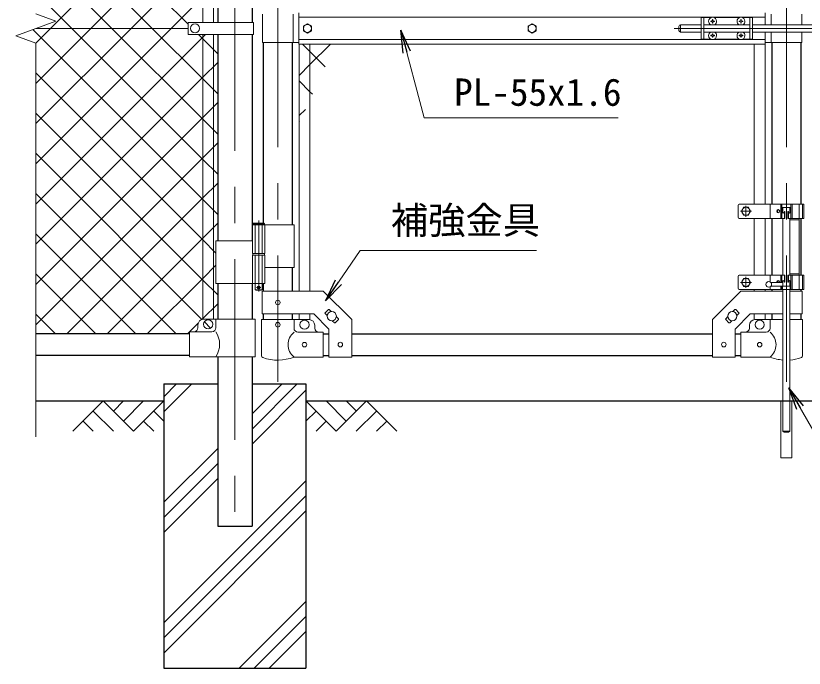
# Model space of a CAD drawing. Units: millimetres, scale not verified. Extents: x -4200 to 4200, y -2970 to 2970.
# Drawn here: x -143 to 1243, y -1039 to 109 of the extents above; entities that cross this region are included whole.
import ezdxf
from ezdxf.enums import TextEntityAlignment as Align

# ---------------------------------------------------------------- set-up
doc = ezdxf.new("R2010")
doc.units = ezdxf.units.MM
doc.header["$LTSCALE"] = 10
for name, pattern in [('DASHED', [7.5, 6, -1.5]), ('USER1', [50.8, 31.75, -6.35, 6.35, -6.35]), ('USER3', [0.375, 0.25, -0.125])]:
    doc.linetypes.add(name, pattern=pattern)
for name, color, linetype, lineweight in [('0-1_D-BMK', 2, 'USER1', 13), ('0-2_D-STR1', 1, 'Continuous', 25), ('0-3_D-STR3', 3, 'Continuous', 13), ('0-4_D-BGD', 7, 'Continuous', 25), ('0-5_D-STR4', 7, 'Continuous', 25), ('0-6_D-DCR-HCH', 7, 'Continuous', 13), ('0-7_D-STR-DIM', 7, 'Continuous', 13), ('0-A_D-STR-TXT', 7, 'Continuous', 13), ('0-B_D-STR2', 7, 'Continuous', 13)]:
    doc.layers.add(name, color=color, linetype=linetype, lineweight=lineweight)
doc.layers.add('0-8_0', color=7, linetype='Continuous')
doc.styles.add('ＭＳ ゴシック', font='')
doc.styles.get('ＭＳ ゴシック').set_extended_font_data('MS Gothic')

# ---------------------------------------------------------------- blocks, each defined once
blk = doc.blocks.new('_Open')
at = {"layer": '0-8_0'}
blk.add_line((-10, 1.667), (0, 0), dxfattribs=at)
blk.add_lwpolyline([(-10, -1.667), (0, 0), (-10, 0)], dxfattribs=at)

msp = doc.modelspace()

# ---------------------------------------------------------------- linework, layer by layer
at = {"layer": '0-1_D-BMK'}
for p, q in [((241.99, 696.61), (241.99, -799.21)), ((317.39, 703.1), (317.39, -535.29)), ((1211.59, 703.1), (1211.59, -535.29)), ((1014.52, 86.37), (1638.97, 86.37)), ((1150.09, -235.13), (1131.09, -235.13)), ((1140.59, -225.63), (1140.59, -244.63)), ((283.83, -251.21), (283.83, -376.1)), ((1150.09, -360.13), (1131.09, -360.13)), ((1140.59, -350.63), (1140.59, -369.63)), ((287.46, -369.13), (280.21, -369.13))]:
    msp.add_line(p, q, dxfattribs=at)
at = {"layer": '0-2_D-STR1'}
for p, q in [((211.74, 403.87), (211.74, 96.87)), ((272.24, 403.87), (272.24, 96.87)), ((211.74, 75.87), (211.74, -287.13)), ((272.24, 75.87), (272.24, -287.13)), ((291.99, 61.37), (291.99, -256.13)), ((342.79, 61.37), (342.79, -259.13)), ((1186.19, 61.37), (1186.19, -222.63)), ((1236.99, 61.37), (1236.99, -222.63)), ((1186.19, -247.63), (1186.19, -347.63)), ((1236.99, -247.63), (1236.99, -347.63)), ((342.79, -334.13), (342.79, -375.58)), ((211.74, -362.13), (211.74, -424.93)), ((272.24, -362.13), (272.24, -424.93)), ((291.99, -362.13), (291.99, -375.58)), ((1186.19, -372.63), (1186.19, -375.58)), ((1236.99, -372.63), (1236.99, -375.58)), ((291.99, -415.58), (291.99, -425.63)), ((342.79, -415.58), (342.79, -425.63)), ((1186.19, -415.58), (1186.19, -425.63)), ((1236.99, -415.58), (1236.99, -425.63)), ((161.99, -450.63), (-108.01, -450.63)), ((397.39, -450.63), (407.39, -450.63)), ((447.39, -450.63), (1081.59, -450.63)), ((1121.59, -450.63), (1131.59, -450.63)), ((161.99, -488.63), (-108.01, -488.63)), ((211.74, -490.93), (211.74, -788.63)), ((272.24, -490.93), (272.24, -788.63)), ((397.39, -488.63), (407.39, -488.63)), ((447.39, -488.63), (1081.59, -488.63)), ((1121.59, -488.63), (1131.59, -488.63)), ((211.74, -788.63), (272.24, -788.63))]:
    msp.add_line(p, q, dxfattribs=at)
at = {"layer": '0-3_D-STR3'}
for p, q in [((185.49, 599.07), (185.49, 96.87)), ((204.49, 599.07), (204.49, 96.87)), ((290.39, 111.37), (290.39, 61.37)), ((344.39, 111.37), (344.39, 61.37)), ((354.49, 58.87), (354.49, 113.87)), ((1174.49, 92.87), (1174.49, 113.87)), ((1184.59, 111.37), (1184.59, 92.87)), ((1238.59, 111.37), (1238.59, 92.87)), ((1174.49, 105.87), (354.49, 105.87)), ((1061.84, 105.37), (1061.84, 67.37)), ((1079.24, 105.37), (1061.84, 105.37)), ((1066.34, 105.37), (1066.34, 67.37)), ((1078.69, 98.47), (1078.69, 98.87)), ((1079.99, 98.45), (1078.69, 98.47)), ((1081.45, 102.02), (1081.42, 100.72)), ((1082.24, 102.02), (1081.45, 102.02)), ((1082.24, 102.02), (1082.26, 100.72)), ((1083.69, 99.28), (1084.99, 99.26)), ((1129.24, 105.37), (1084.44, 105.37)), ((1084.99, 99.26), (1084.99, 98.87)), ((1129.99, 99.28), (1128.69, 99.26)), ((1128.69, 99.26), (1128.69, 98.87)), ((1131.45, 102.02), (1131.42, 100.72)), ((1132.24, 102.02), (1131.45, 102.02)), ((1132.24, 102.02), (1132.26, 100.72)), ((1133.69, 98.45), (1134.99, 98.47)), ((1151.84, 105.37), (1134.44, 105.37)), ((1134.99, 98.47), (1134.99, 98.87)), ((1147.34, 105.37), (1147.34, 67.37)), ((1151.84, 105.37), (1151.84, 67.37)), ((-108.01, 86.37), (159.99, 86.37)), ((159.99, 96.87), (159.99, 75.87)), ((274.79, 96.87), (159.99, 96.87)), ((274.79, 96.87), (274.79, 75.87)), ((1022.64, 89.87), (1022.64, 82.87)), ((1037.09, 92.87), (1025.64, 92.87)), ((1025.64, 92.87), (1025.64, 79.87)), ((1036.94, 92.87), (1061.84, 92.87)), ((1066.34, 92.87), (1147.34, 92.87)), ((1081.45, 95.72), (1081.42, 97.01)), ((1082.24, 95.72), (1081.45, 95.72)), ((1082.24, 95.72), (1082.26, 97.01)), ((1131.45, 95.72), (1131.42, 97.01)), ((1132.24, 95.72), (1131.45, 95.72)), ((1132.24, 95.72), (1132.26, 97.01)), ((1151.84, 92.87), (1332.64, 92.87)), ((274.79, 75.87), (159.99, 75.87)), ((185.49, -424.93), (185.49, 75.87)), ((204.49, -424.93), (204.49, 75.87)), ((1037.09, 79.87), (1025.64, 79.87)), ((1036.94, 79.87), (1061.84, 79.87)), ((1066.34, 79.87), (1147.34, 79.87)), ((1078.69, 73.47), (1078.69, 73.87)), ((1079.99, 73.45), (1078.69, 73.47)), ((1081.45, 77.02), (1081.42, 75.72)), ((1081.45, 70.72), (1081.42, 72.01)), ((1082.24, 77.02), (1081.45, 77.02)), ((1082.24, 70.72), (1081.45, 70.72)), ((1082.24, 77.02), (1082.26, 75.72)), ((1082.24, 70.72), (1082.26, 72.01)), ((1083.69, 74.28), (1084.99, 74.26)), ((1083.69, 73.45), (1084.99, 73.47)), ((1084.99, 74.26), (1084.99, 73.87)), ((1084.99, 73.47), (1084.99, 73.87)), ((1129.99, 74.28), (1128.69, 74.26)), ((1128.69, 74.26), (1128.69, 73.87)), ((1131.45, 77.02), (1131.42, 75.72)), ((1131.45, 70.72), (1131.42, 72.01)), ((1132.24, 77.02), (1131.45, 77.02)), ((1132.24, 70.72), (1131.45, 70.72)), ((1132.24, 77.02), (1132.26, 75.72)), ((1132.24, 70.72), (1132.26, 72.01)), ((1133.69, 74.28), (1134.99, 74.26)), ((1133.69, 73.45), (1134.99, 73.47)), ((1134.99, 74.26), (1134.99, 73.87)), ((1134.99, 73.47), (1134.99, 73.87)), ((1151.84, 79.87), (1332.64, 79.87)), ((1174.49, 58.87), (1174.49, 79.87)), ((1184.59, 79.87), (1184.59, 61.37)), ((1238.59, 79.87), (1238.59, 61.37)), ((290.39, 61.37), (354.49, 61.37)), ((1174.49, 66.87), (354.49, 66.87)), ((1174.49, 58.87), (354.49, 58.87)), ((354.89, 58.87), (354.89, -375.58)), ((373.89, 58.87), (373.89, -375.58)), ((1079.24, 67.37), (1061.84, 67.37)), ((1129.24, 67.37), (1084.44, 67.37)), ((1151.84, 67.37), (1134.44, 67.37)), ((1155.09, 58.87), (1155.09, -222.63)), ((1174.09, 58.87), (1174.09, -222.63)), ((1238.59, 61.37), (1174.49, 61.37)), ((1126.59, -224.63), (1126.59, -245.63)), ((1242.19, -222.63), (1128.59, -222.63)), ((1183.29, -222.63), (1183.29, -247.63)), ((1201.59, -222.63), (1201.59, -247.63)), ((1203.49, -222.63), (1203.49, -247.63)), ((1219.69, -228.63), (1203.49, -228.63)), ((1205.09, -235.63), (1205.09, -228.63)), ((1205.59, -228.63), (1205.59, -237.65)), ((1208.09, -235.63), (1208.09, -247.63)), ((1208.09, -235.63), (1208.78, -235.63)), ((1208.78, -235.63), (1208.78, -247.63)), ((1214.4, -235.63), (1214.4, -247.63)), ((1215.09, -235.63), (1214.4, -235.63)), ((1215.09, -235.63), (1215.09, -247.63)), ((1217.59, -228.63), (1217.59, -237.65)), ((1218.09, -228.63), (1218.09, -235.63)), ((1219.69, -222.63), (1219.69, -247.63)), ((1221.59, -222.63), (1221.59, -247.63)), ((1221.83, -222.63), (1221.83, -247.63)), ((1234.29, -222.63), (1234.29, -372.63)), ((1239.89, -222.63), (1239.89, -247.63)), ((1242.19, -222.63), (1242.19, -247.63)), ((1208.78, -247.63), (1128.59, -247.63)), ((1155.09, -247.63), (1155.09, -347.63)), ((1174.09, -247.63), (1174.09, -347.63)), ((1205.59, -247.63), (1205.59, -347.63)), ((1242.19, -247.63), (1214.4, -247.63)), ((1217.59, -247.63), (1217.59, -347.63)), ((273.03, -259.13), (273.03, -309.13)), ((345.94, -259.13), (273.03, -259.13)), ((273.83, -257.13), (274.83, -256.13)), ((273.83, -257.13), (273.83, -259.13)), ((273.83, -257.13), (293.83, -257.13)), ((292.83, -256.13), (274.83, -256.13)), ((294.63, -259.13), (294.63, -309.13)), ((345.94, -259.13), (345.94, -334.13)), ((1234.29, -249.93), (1217.59, -249.93)), ((273.03, -287.13), (208.69, -287.13)), ((208.69, -287.13), (208.69, -362.13)), ((294.63, -309.13), (273.03, -309.13)), ((294.63, -312.13), (273.03, -312.13)), ((273.03, -312.13), (273.03, -362.13)), ((273.33, -309.13), (273.33, -312.13)), ((294.33, -312.13), (273.33, -312.13)), ((294.33, -309.13), (294.33, -312.13)), ((294.63, -312.13), (294.63, -362.13)), ((345.94, -334.13), (294.74, -334.13)), ((1234.29, -345.33), (1217.59, -345.33)), ((1126.59, -349.63), (1126.59, -370.63)), ((1208.78, -347.63), (1128.59, -347.63)), ((1183.29, -347.63), (1183.29, -359.42)), ((1201.59, -360.63), (1201.59, -347.63)), ((1203.49, -360.63), (1203.49, -347.63)), ((1205.09, -359.63), (1205.09, -360.63)), ((1205.59, -357.62), (1205.59, -366.63)), ((1208.09, -359.63), (1208.09, -347.63)), ((1208.09, -359.63), (1208.78, -359.63)), ((1208.78, -359.63), (1208.78, -347.63)), ((1242.19, -347.63), (1214.4, -347.63)), ((1214.4, -359.63), (1214.4, -347.63)), ((1215.09, -359.63), (1214.4, -359.63)), ((1215.09, -359.63), (1215.09, -347.63)), ((1217.59, -357.62), (1217.59, -366.63)), ((1218.09, -372.63), (1218.09, -359.63)), ((1219.69, -372.63), (1219.69, -347.63)), ((1221.59, -372.63), (1221.59, -347.63)), ((1221.83, -347.63), (1221.83, -372.63)), ((1239.89, -347.63), (1239.89, -372.63)), ((1242.19, -347.63), (1242.19, -372.63)), ((294.63, -362.13), (208.69, -362.13)), ((278.83, -374.13), (277.83, -373.13)), ((288.83, -374.13), (278.83, -374.13)), ((288.83, -374.13), (289.83, -373.13)), ((289.83, -362.13), (289.83, -373.13)), ((1242.19, -372.63), (1128.59, -372.63)), ((1155.09, -372.63), (1155.09, -375.58)), ((1174.09, -372.63), (1174.09, -375.58)), ((1183.29, -367.84), (1183.29, -372.63)), ((1205.59, -360.63), (1184.59, -360.63)), ((1205.59, -366.63), (1184.59, -366.63)), ((1201.59, -372.63), (1201.59, -366.63)), ((1205.59, -366.63), (1203.49, -366.63)), ((1203.49, -372.63), (1203.49, -366.63)), ((1203.49, -366.63), (1218.09, -366.63)), ((1205.09, -366.63), (1205.09, -372.63)), ((1205.59, -372.63), (1205.59, -621.63)), ((1217.59, -372.63), (1217.59, -621.63)), ((289.69, -415.58), (289.69, -375.58)), ((1239.29, -375.58), (1217.59, -375.58)), ((1239.29, -415.58), (1239.29, -375.58)), ((289.69, -415.58), (380.82, -415.58)), ((354.89, -415.58), (354.89, -425.63)), ((373.89, -415.58), (373.89, -425.63)), ((380.82, -415.58), (407.39, -442.15)), ((400.72, -413.57), (406.38, -407.92)), ((400.72, -414.99), (404.44, -418.7)), ((407.79, -407.92), (411.51, -411.63)), ((1121.19, -407.92), (1117.47, -411.63)), ((1148.16, -415.58), (1121.59, -442.15)), ((1128.26, -413.57), (1122.6, -407.92)), ((1128.26, -414.99), (1124.54, -418.7)), ((1205.59, -415.58), (1148.16, -415.58)), ((1155.09, -415.58), (1155.09, -425.63)), ((1174.09, -415.58), (1174.09, -425.63)), ((1239.29, -415.58), (1217.59, -415.58)), ((277.69, -424.93), (186.99, -424.93)), ((208.59, -424.93), (208.59, -439.93)), ((277.69, -424.93), (277.69, -490.93)), ((288.84, -425.63), (345.94, -425.63)), ((288.84, -425.63), (288.84, -489.33)), ((345.94, -425.63), (345.94, -440.63)), ((345.94, -425.63), (372.39, -425.63)), ((413.27, -427.53), (416.99, -431.25)), ((418.4, -431.25), (424.06, -425.59)), ((420.34, -420.46), (424.06, -424.18)), ((447.39, -491.83), (447.39, -425.58)), ((1081.59, -491.83), (1081.59, -425.58)), ((1108.64, -420.46), (1104.92, -424.18)), ((1110.58, -431.25), (1104.92, -425.59)), ((1115.71, -427.53), (1111.99, -431.25)), ((1183.04, -425.63), (1183.04, -440.63)), ((1240.14, -425.63), (1217.59, -425.63)), ((1240.14, -425.63), (1240.14, -489.33)), ((176.99, -434.93), (176.99, -439.93)), ((382.39, -440.63), (382.39, -435.63)), ((407.39, -491.83), (407.39, -442.15)), ((1121.59, -491.83), (1121.59, -442.15)), ((1146.59, -440.63), (1146.59, -435.63)), ((201.59, -446.93), (161.99, -446.93)), ((161.99, -446.93), (161.99, -490.93)), ((397.39, -447.63), (352.94, -447.63)), ((397.39, -491.63), (397.39, -447.63)), ((1131.59, -447.63), (1176.04, -447.63)), ((1131.59, -491.63), (1131.59, -447.63)), ((277.69, -490.93), (161.99, -490.93)), ((397.39, -491.63), (345.94, -491.63)), ((407.39, -491.83), (447.39, -491.83)), ((1121.59, -491.83), (1081.59, -491.83)), ((1131.59, -491.63), (1183.04, -491.63)), ((1202.04, -568.63), (1202.04, -668.63)), ((1207.59, -623.63), (1205.59, -621.63)), ((1207.59, -623.63), (1215.59, -623.63))]:
    msp.add_line(p, q, dxfattribs=at)
at = {"layer": '0-3_D-STR3', "linetype": 'USER3'}
msp.add_line((1221.83, -247.63), (1235.83, -247.63), dxfattribs=at)
at = {"layer": '0-3_D-STR3', "linetype": 'DASHED'}
for p, q in [((277.53, -259.13), (277.53, -309.13)), ((290.13, -259.13), (290.13, -309.13)), ((277.53, -312.13), (277.53, -362.13)), ((290.13, -312.13), (290.13, -362.13))]:
    msp.add_line(p, q, dxfattribs=at)
at = {"layer": '0-3_D-STR3'}
for points in [[(1079.99, 99.28), (1078.69, 99.26), (1078.69, 98.87)], [(1083.69, 98.45), (1084.99, 98.47), (1084.99, 98.87)], [(1129.99, 98.45), (1128.69, 98.47), (1128.69, 98.87)], [(1133.69, 99.28), (1134.99, 99.26), (1134.99, 98.87)], [(1079.99, 74.28), (1078.69, 74.26), (1078.69, 73.87)], [(1129.99, 73.45), (1128.69, 73.47), (1128.69, 73.87)], [(292.83, -256.13), (293.83, -257.13), (293.83, -259.13)], [(277.83, -362.13), (277.83, -373.13), (289.83, -373.13)], [(289.69, -375.58), (397.39, -375.58), (447.39, -425.58)], [(1205.59, -375.58), (1131.59, -375.58), (1081.59, -425.58)], [(1205.59, -425.63), (1183.04, -425.63), (1156.59, -425.63)], [(1221.14, -568.63), (1221.14, -668.63), (1202.04, -668.63)], [(1205.59, -621.63), (1217.59, -621.63), (1215.59, -623.63)]]:
    msp.add_lwpolyline(points, dxfattribs=at)
for points in [[(369.49, 94.47), (376.51, 90.42), (376.51, 82.32), (369.49, 78.27), (362.48, 82.32), (362.48, 90.42)], [(764.49, 94.47), (771.51, 90.42), (771.51, 82.32), (764.49, 78.27), (757.48, 82.32), (757.48, 90.42)], [(1144.64, -228.12), (1148.69, -235.13), (1144.64, -242.15), (1136.54, -242.15), (1132.49, -235.13), (1136.54, -228.12)], [(1144.64, -353.12), (1148.69, -360.13), (1144.64, -367.15), (1136.54, -367.15), (1132.49, -360.13), (1136.54, -353.12)]]:
    msp.add_lwpolyline(points, close=True, dxfattribs=at)
for centre, radius in [((171.99, 86.37), 8), ((369.49, 86.37), 7.03), ((764.49, 86.37), 7.03), ((1140.59, -235.13), 7.03), ((1140.59, -360.13), 7.03), ((1180.59, -363.63), 5), ((283.83, -369.13), 2.5), ((317.39, -395.58), 4), ((412.39, -419.58), 8), ((1116.59, -419.58), 8), ((194.99, -433.93), 8), ((364.39, -434.63), 8), ((1164.59, -434.63), 8), ((317.39, -434.63), 4), ((364.39, -469.63), 4), ((427.39, -469.58), 4), ((1101.59, -469.58), 4), ((1164.59, -469.63), 4)]:
    msp.add_circle(centre, radius, dxfattribs=at)
for centre, radius, start, end in [((1081.84, 98.87), 7, 0, 180), ((1081.84, 98.87), 7, 180, 238.99728), ((1079.94, 100.77), 1.49, 270, 0), ((1079.94, 96.96), 1.49, 0, 90), ((1083.75, 100.77), 1.49, 180, 270), ((1083.75, 96.96), 1.49, 90, 180), ((1081.84, 98.87), 7, 301.00272, 0), ((1131.84, 98.87), 7, 0, 180), ((1131.84, 98.87), 7, 180, 238.99728), ((1129.94, 100.77), 1.49, 270, 0), ((1129.94, 96.96), 1.49, 0, 90), ((1133.75, 100.77), 1.49, 180, 270), ((1133.75, 96.96), 1.49, 90, 180), ((1131.84, 98.87), 7, 301.00272, 0), ((1025.64, 89.87), 3, 90, 180), ((1025.64, 82.87), 3, 180, 270), ((1081.84, 73.87), 7, 121.00272, 180), ((1081.84, 73.87), 7, 180, 0), ((1079.94, 75.77), 1.49, 270, 0), ((1079.94, 71.96), 1.49, 0, 90), ((1083.75, 75.77), 1.49, 180, 270), ((1083.75, 71.96), 1.49, 90, 180), ((1081.84, 73.87), 7, 0, 58.99728), ((1131.84, 73.87), 7, 121.00272, 180), ((1131.84, 73.87), 7, 180, 0), ((1129.94, 75.77), 1.49, 270, 0), ((1129.94, 71.96), 1.49, 0, 90), ((1133.75, 75.77), 1.49, 180, 270), ((1133.75, 71.96), 1.49, 90, 180), ((1131.84, 73.87), 7, 0, 58.99728), ((1128.59, -224.63), 2, 90, 180), ((1128.59, -245.63), 2, 180, 270), ((1128.59, -349.63), 2, 90, 180), ((1128.59, -370.63), 2, 180, 270), ((401.43, -414.28), 1, 135, 225), ((407.09, -408.62), 1, 45, 135), ((1121.89, -408.62), 1, 45, 135), ((1127.55, -414.28), 1, 315, 45), ((186.99, -434.93), 10, 90, 180), ((372.39, -435.63), 10, 0, 90), ((423.35, -424.89), 1, 315, 45), ((1105.63, -424.89), 1, 135, 225), ((1156.59, -435.63), 10, 90, 180), ((169.99, -439.93), 7, 270, 0), ((201.59, -439.93), 7, 270, 0), ((352.94, -440.63), 7, 180, 270), ((389.39, -440.63), 7, 180, 270), ((417.69, -430.54), 1, 225, 315), ((1111.29, -430.54), 1, 225, 315), ((1139.59, -440.63), 7, 270, 0), ((1176.04, -440.63), 7, 270, 0), ((174.38, -468.93), 40.68, 327.25964, 32.74036), ((364.14, -469.63), 28.55, 129.59418, 230.40582), ((1164.84, -469.63), 28.55, 309.59418, 50.40582), ((292.14, -489.33), 3.3, 180, 250.77949), ((317.39, -416.9), 80, 250.77949, 290.9084), ((1211.59, -416.9), 80, 249.0916, 265.69878), ((1211.59, -416.9), 80, 274.30122, 289.22051), ((1236.84, -489.33), 3.3, 289.22051, 0)]:
    msp.add_arc(centre, radius, start, end, dxfattribs=at)
msp.add_ellipse((1197.44, -235.13), major_axis=(0, 3), ratio=0.839449, dxfattribs=at)
for centre, major_axis, ratio, start_param, end_param in [((1198.6, -235.13), (0, -3), 0.839449, 3.3733968, 6.0513812), ((1205.79, -235.59), (0, -3), 0.766727, 4.7027468, 7.8414058), ((1206.94, -235.59), (0, -3), 0.615242, 4.7027468, 6.0032469), ((1217.39, -235.59), (0, -3), 0.766727, 4.7249648, 7.8636238), ((1216.25, -235.59), (0, -3), 0.615242, 0.2799384, 1.5804385), ((1197.44, -360.13), (0, -3), 0.839449, 1.4033482, 4.8798371), ((1198.6, -360.13), (0, -3), 0.839449, 3.3733968, 4.8798371), ((1205.79, -359.67), (0, 3), 0.766727, 4.7249648, 7.8636238), ((1206.94, -359.67), (0, 3), 0.615242, 0.2799384, 1.5804385), ((1217.39, -359.67), (0, 3), 0.766727, 4.7027468, 7.8414058), ((1216.25, -359.67), (0, 3), 0.615242, 4.7027468, 6.0032469)]:
    msp.add_ellipse(centre, major_axis=major_axis, ratio=ratio, start_param=start_param, end_param=end_param, dxfattribs=at)
at = {"layer": '0-4_D-BGD'}
for p, q in [((-108.01, -568.63), (116.99, -568.63)), ((366.99, -568.63), (2116.99, -568.63))]:
    msp.add_line(p, q, dxfattribs=at)
at = {"layer": '0-5_D-STR4'}
for p, q in [((116.99, -538.63), (116.99, -1038.63)), ((116.99, -538.63), (211.74, -538.63)), ((272.24, -538.63), (366.99, -538.63)), ((366.99, -538.63), (366.99, -1038.63)), ((116.99, -1038.63), (366.99, -1038.63))]:
    msp.add_line(p, q, dxfattribs=at)
at = {"layer": '0-6_D-DCR-HCH'}
for p, q in [((116.99, -587.73), (166.08, -538.63)), ((116.99, -561.21), (139.57, -538.63)), ((272.24, -618.09), (351.7, -538.63)), ((272.24, -591.58), (325.18, -538.63)), ((272.24, -644.61), (366.99, -549.86)), ((10.57, -568.63), (-42.64, -621.84)), ((10.57, -568.63), (63.78, -621.84)), ((28.3, -586.37), (46.04, -568.63)), ((46.04, -604.11), (81.52, -568.63)), ((63.78, -621.84), (116.99, -568.63)), ((420.2, -621.84), (366.99, -568.63)), ((437.94, -604.11), (402.47, -568.63)), ((473.42, -568.63), (420.2, -621.84)), ((455.77, -586.46), (437.94, -568.63)), ((473.42, -568.63), (526.63, -621.84)), ((-7.17, -586.37), (28.47, -621.84)), ((99.25, -586.37), (116.99, -604.03)), ((384.73, -586.37), (366.99, -604.03)), ((491.15, -586.37), (455.52, -621.84)), ((-24.91, -604.11), (-7.09, -621.84)), ((81.52, -604.11), (99.34, -621.84)), ((402.47, -604.11), (384.65, -621.84)), ((508.89, -604.11), (491.07, -621.84)), ((116.99, -746.83), (211.74, -652.08)), ((116.99, -773.34), (211.74, -678.59)), ((116.99, -799.86), (211.74, -705.11)), ((116.99, -958.96), (366.99, -708.96)), ((116.99, -985.47), (366.99, -735.47)), ((116.99, -1011.99), (366.99, -761.99)), ((249.45, -1038.63), (366.99, -921.09)), ((275.96, -1038.63), (366.99, -947.61)), ((302.48, -1038.63), (366.99, -974.12))]:
    msp.add_line(p, q, dxfattribs=at)
at = {"layer": '0-7_D-STR-DIM'}
for p, q in [((-72.77, 99.19), (-108.01, 112.02)), ((-143.25, 73.54), (-72.77, 99.19)), ((-108.01, 60.72), (-143.25, 73.54)), ((-108.01, -631.63), (-108.01, 60.72))]:
    msp.add_line(p, q, dxfattribs=at)
at = {"layer": '0-A_D-STR-TXT'}
for points in [[(916.13, -70.89), (574.85, -70.89), (534.34, 81.26)], [(772.3, -304.05), (462.24, -304.05), (402.53, -391.19)], [(1554.77, -709.62), (1310.45, -709.62), (1216.78, -547.38)]]:
    msp.add_lwpolyline(points, dxfattribs=at)
at = {"layer": '0-B_D-STR2'}
for p, q in [((159.99, 93.72), (-108.01, 361.72)), ((-82.06, 86.37), (185.49, 353.92)), ((96.63, 86.37), (-108.01, 291.01)), ((-11.35, 86.37), (185.49, 283.21)), ((25.92, 86.37), (-108.01, 220.3)), ((59.36, 86.37), (185.49, 212.5)), ((-44.79, 86.37), (-108.01, 149.59)), ((130.07, 86.37), (185.49, 141.79)), ((-108.01, 60.42), (-82.06, 86.37)), ((-108.01, -10.29), (-11.35, 86.37)), ((-108.01, -81), (59.36, 86.37)), ((-108.01, -151.71), (130.07, 86.37)), ((185.49, -143.91), (-44.79, 86.37)), ((185.49, -73.2), (25.92, 86.37)), ((185.49, -2.49), (96.63, 86.37)), ((185.49, 0.37), (211.74, 26.62)), ((-108.01, -293.13), (185.49, 0.37)), ((211.74, -28.74), (185.49, -2.49)), ((185.49, -70.34), (211.74, -44.09)), ((354.89, -66.98), (365.87, -56)), ((-108.01, -363.84), (185.49, -70.34)), ((211.74, -99.45), (185.49, -73.2)), ((355.84, -77.51), (354.89, -76.56)), ((185.49, -141.05), (211.74, -114.8)), ((184.12, -425.38), (-108.01, -133.25)), ((-108.01, -434.55), (185.49, -141.05)), ((211.74, -170.16), (185.49, -143.91)), ((185.49, -211.76), (211.74, -185.51)), ((138.66, -450.63), (-108.01, -203.96)), ((-53.38, -450.63), (185.49, -211.76)), ((185.49, -282.47), (211.74, -256.22)), ((67.95, -450.63), (-108.01, -274.68)), ((17.33, -450.63), (185.49, -282.47)), ((-2.76, -450.63), (-108.01, -345.39)), ((-73.47, -450.63), (-108.01, -416.1)), ((199.34, -440.61), (188.31, -429.58)), ((162.45, -446.93), (177.5, -431.89)), ((158.75, -450.63), (161.99, -447.4))]:
    msp.add_line(p, q, dxfattribs=at)
for points in [[(211.74, -240.87), (185.49, -214.62), (-113.5, 84.37)], [(-108.01, -222.42), (185.49, 71.08), (190.28, 75.87)], [(211.74, 41.97), (185.49, 68.22), (177.84, 75.87)], [(354.89, 3.73), (373.89, 22.73), (410.03, 58.87)], [(400.82, 18.94), (373.89, 45.86), (360.89, 58.87)], [(208.69, -308.53), (185.49, -285.33), (-108.01, 8.17)], [(378.33, -29.29), (373.89, -24.85), (354.89, -5.85)], [(211.74, -382.29), (185.49, -356.04), (-108.01, -62.54)], [(88.04, -450.63), (185.49, -353.18), (208.69, -329.98)], [(183.97, -425.42), (185.49, -423.9), (211.74, -397.65)]]:
    msp.add_lwpolyline(points, dxfattribs=at)

# ---------------------------------------------------------------- block references
at = {"layer": '0-A_D-STR-TXT', "xscale": 4, "yscale": 4}
for p, rotation in [((533.82, 83.19), 104.91069), ((401.4, -392.84), 235.58239), ((1215.78, -545.65), 120)]:
    msp.add_blockref('_Open', p, dxfattribs=dict(at, rotation=rotation))

# ---------------------------------------------------------------- texts
at = {"layer": '0-A_D-STR-TXT', "style": 'ＭＳ ゴシック'}
for s, p in [('PL-55x1.6', (627.3, -64.14)), ('補強金具', (516.21, -289.43))]:
    msp.add_text(s, height=48.09, dxfattribs=at).set_placement(p, align=Align.BOTTOM_LEFT)

doc.saveas('drawing.dxf')
